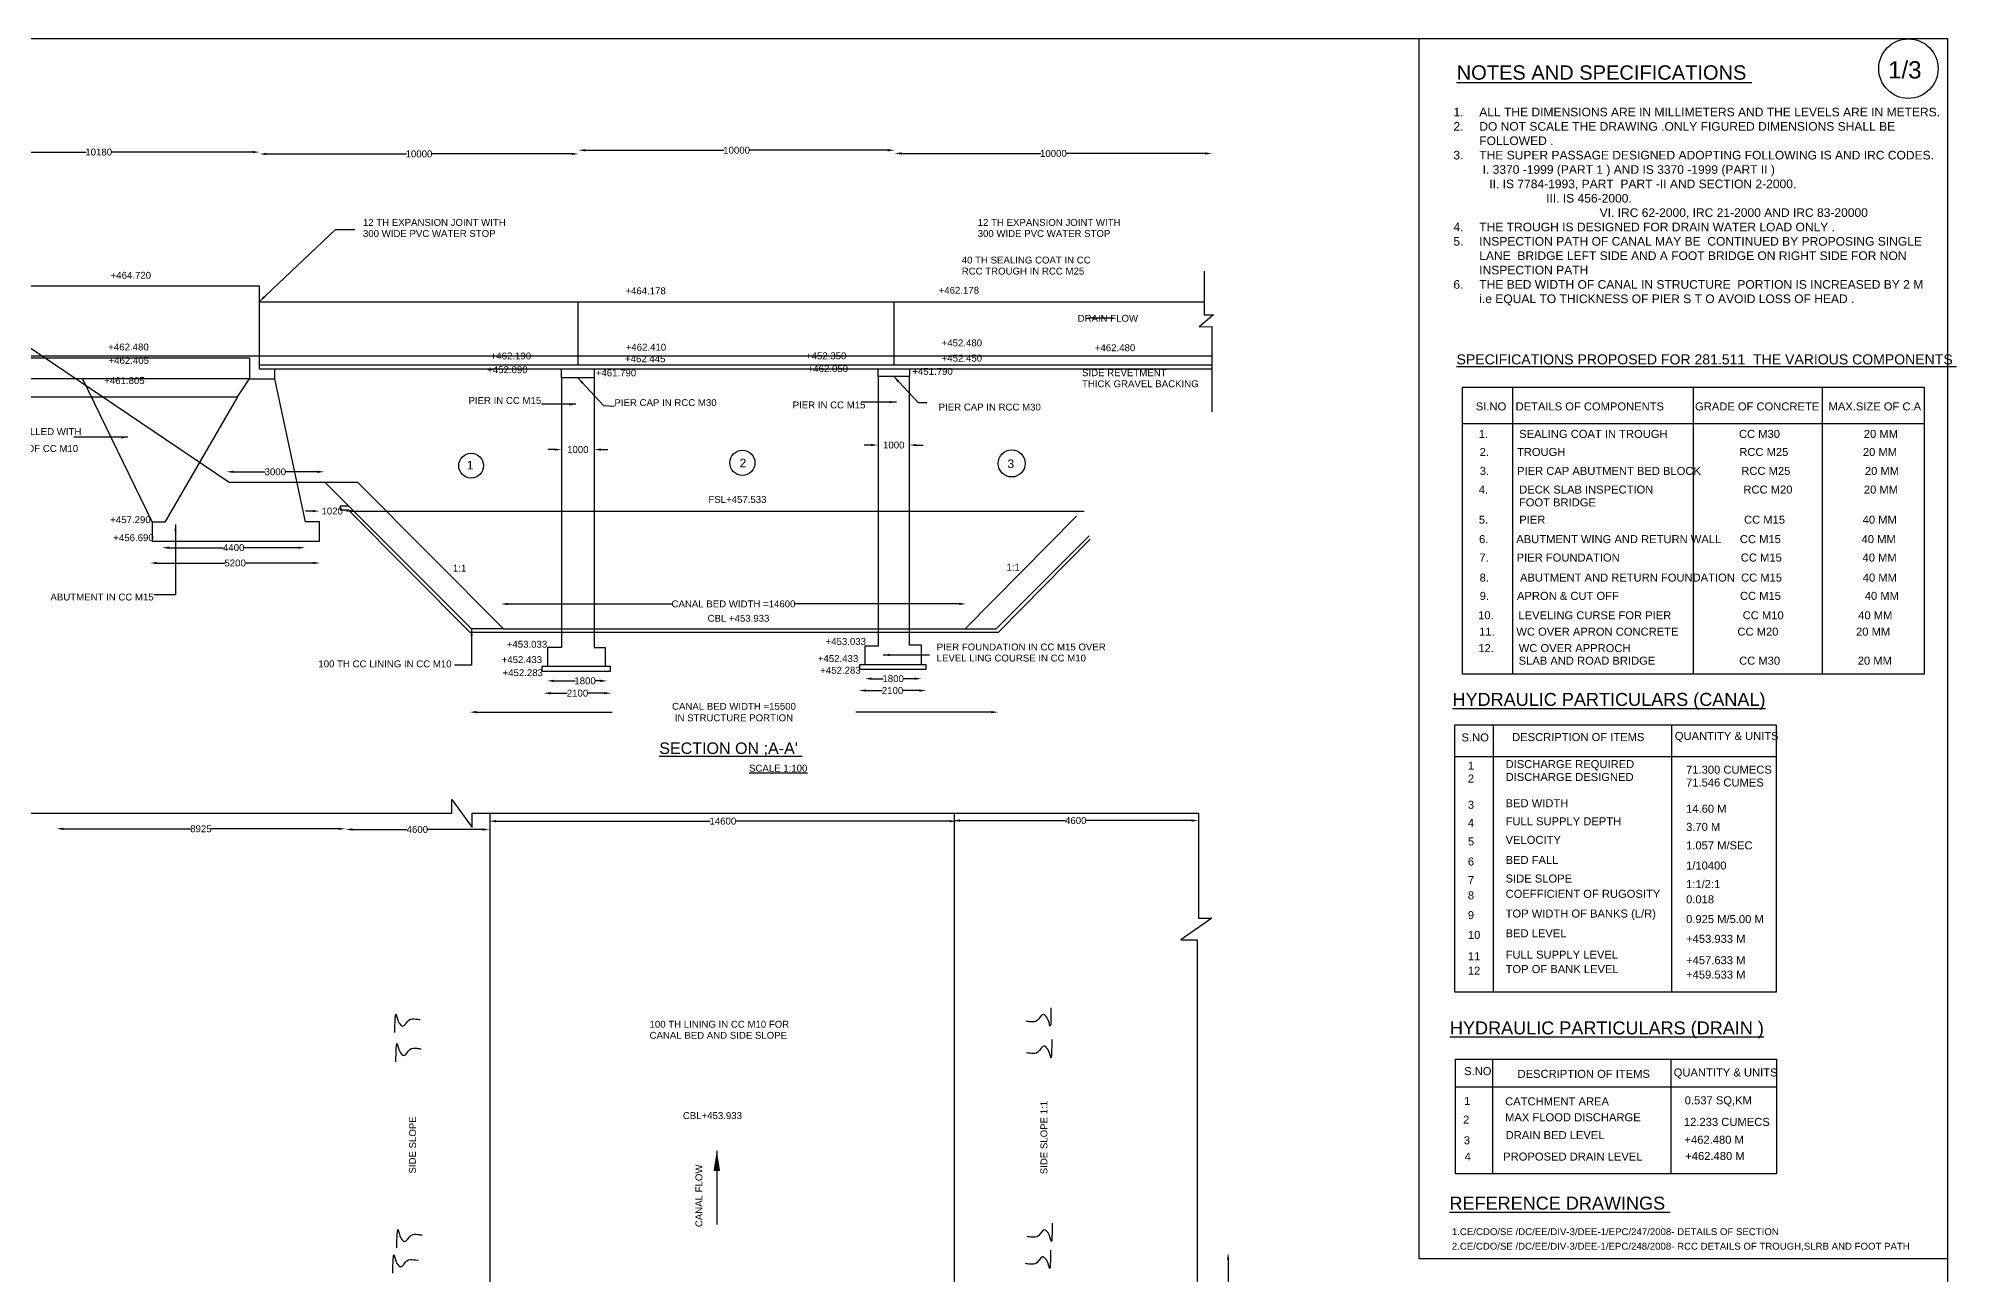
# Model space of a CAD drawing. Header units: millimetres. Extents: x 5124 to 4681095, y 2311 to 91369410.
# Drawn here: x 2352890 to 2386289, y 45670180 to 45691698 of the extents above; entities that cross this region are included whole.
import ezdxf

# ---------------------------------------------------------------- set-up
doc = ezdxf.new("R2010")
doc.units = ezdxf.units.MM
doc.header["$MEASUREMENT"] = 0
doc.header["$PDMODE"] = 32
doc.header["$PDSIZE"] = 240
for name, color, linetype in [('DIMENSIONS', 7, 'Continuous'), ('DRAWING', 2, 'Continuous'), ('TEXT', 7, 'Continuous')]:
    doc.layers.add(name, color=color, linetype=linetype)
doc.styles.get("Standard").update_dxf_attribs({"font": 'arial.ttf', "height": 120})
doc.dimstyles.get("Standard").update_dxf_attribs({"dimtxt": 120, "dimasz": 120, "dimexe": 0.18, "dimexo": 0.0625, "dimgap": 0.09, "dimtad": 0, "dimdec": 0, "dimzin": 0, "dimdsep": 46, "dimtxsty": 'Standard', "dimcen": 0.09, "dimse1": 1, "dimse2": 1, "dimadec": 0, "dimazin": 0, "dimtfac": 1, "dimtdec": 0, "dimtofl": 0, "dimtmove": 0, "dimatfit": 3, "dimfxl": 1, "dimtolj": 1, "dimtzin": 0, "dimarcsym": 0})

# ---------------------------------------------------------------- blocks, each defined once
blk = doc.blocks.new('*D57')
at = {"layer": 'Defpoints', "color": 0, "transparency": 16777216}
for p in [(2351140, 45689676), (2356741, 45689719), (2356741, 45689676)]:
    blk.add_point(p, dxfattribs=at)
at = {"layer": 'DIMENSIONS', "color": 0, "lineweight": -2, "transparency": 16777216}
for p, q in [((2351260, 45689719), (2353721, 45689719)), ((2356621, 45689719), (2354161, 45689719))]:
    blk.add_line(p, q, dxfattribs=at)
at = {"layer": 'DIMENSIONS', "color": 0, "transparency": 16777216}
for points in [[(2351260, 45689739), (2351260, 45689699), (2351140, 45689719)], [(2356621, 45689739), (2356621, 45689699), (2356741, 45689719)]]:
    blk.add_solid(points, dxfattribs=at)
at = {"layer": 'DIMENSIONS', "color": 0, "transparency": 16777216, "insert": (2353941, 45689719), "char_height": 120, "attachment_point": 5}
blk.add_mtext('\\A1;10180', dxfattribs=at)
blk = doc.blocks.new('*D58')
at = {"layer": 'Defpoints', "color": 0, "transparency": 16777216}
for p in [(2356741, 45689719), (2362294, 45689686), (2362294, 45689659)]:
    blk.add_point(p, dxfattribs=at)
at = {"layer": 'DIMENSIONS', "color": 0, "lineweight": -2, "transparency": 16777216}
for p, q in [((2356861, 45689686), (2359297, 45689686)), ((2362174, 45689686), (2359738, 45689686))]:
    blk.add_line(p, q, dxfattribs=at)
at = {"layer": 'DIMENSIONS', "color": 0, "transparency": 16777216}
for points in [[(2356861, 45689706), (2356861, 45689666), (2356741, 45689686)], [(2362174, 45689706), (2362174, 45689666), (2362294, 45689686)]]:
    blk.add_solid(points, dxfattribs=at)
at = {"layer": 'DIMENSIONS', "color": 0, "transparency": 16777216, "insert": (2359517, 45689686), "char_height": 120, "attachment_point": 5}
blk.add_mtext('\\A1;10000', dxfattribs=at)
blk = doc.blocks.new('*D59')
at = {"layer": 'Defpoints', "color": 0, "transparency": 16777216}
for p in [(2362294, 45689686), (2367799, 45689751), (2367799, 45689686)]:
    blk.add_point(p, dxfattribs=at)
at = {"layer": 'DIMENSIONS', "color": 0, "lineweight": -2, "transparency": 16777216}
for p, q in [((2362414, 45689751), (2364826, 45689751)), ((2367679, 45689751), (2365267, 45689751))]:
    blk.add_line(p, q, dxfattribs=at)
at = {"layer": 'DIMENSIONS', "color": 0, "transparency": 16777216}
for points in [[(2362414, 45689771), (2362414, 45689731), (2362294, 45689751)], [(2367679, 45689771), (2367679, 45689731), (2367799, 45689751)]]:
    blk.add_solid(points, dxfattribs=at)
at = {"layer": 'DIMENSIONS', "color": 0, "transparency": 16777216, "insert": (2365047, 45689751), "char_height": 120, "attachment_point": 5}
blk.add_mtext('\\A1;10000', dxfattribs=at)
blk = doc.blocks.new('*D60')
at = {"layer": 'Defpoints', "color": 0, "transparency": 16777216}
for p in [(2367799, 45689751), (2373327, 45689751), (2373327, 45689695)]:
    blk.add_point(p, dxfattribs=at)
at = {"layer": 'DIMENSIONS', "color": 0, "lineweight": -2, "transparency": 16777216}
for p, q in [((2367919, 45689695), (2370343, 45689695)), ((2373207, 45689695), (2370783, 45689695))]:
    blk.add_line(p, q, dxfattribs=at)
at = {"layer": 'DIMENSIONS', "color": 0, "transparency": 16777216}
for points in [[(2367919, 45689715), (2367919, 45689675), (2367799, 45689695)], [(2373207, 45689715), (2373207, 45689675), (2373327, 45689695)]]:
    blk.add_solid(points, dxfattribs=at)
at = {"layer": 'DIMENSIONS', "color": 0, "transparency": 16777216, "insert": (2370563, 45689695), "char_height": 120, "attachment_point": 5}
blk.add_mtext('\\A1;10000', dxfattribs=at)
blk = doc.blocks.new('*D61')
at = {"layer": 'Defpoints', "color": 0, "transparency": 16777216}
for p in [(2367509, 45684619), (2367509, 45684546), (2368056, 45684546)]:
    blk.add_point(p, dxfattribs=at)
at = {"layer": 'DIMENSIONS', "color": 0, "lineweight": -2, "transparency": 16777216}
for p, q in [((2367389, 45684619), (2367269, 45684619)), ((2368176, 45684619), (2368296, 45684619))]:
    blk.add_line(p, q, dxfattribs=at)
at = {"layer": 'DIMENSIONS', "color": 0, "transparency": 16777216}
for points in [[(2367389, 45684639), (2367389, 45684599), (2367509, 45684619)], [(2368176, 45684639), (2368176, 45684599), (2368056, 45684619)]]:
    blk.add_solid(points, dxfattribs=at)
at = {"layer": 'DIMENSIONS', "color": 0, "transparency": 16777216, "insert": (2367783, 45684619), "char_height": 120, "attachment_point": 5}
blk.add_mtext('\\A1;1000', dxfattribs=at)
blk = doc.blocks.new('*D62')
at = {"layer": 'Defpoints', "color": 0, "transparency": 16777216}
for p in [(2361998, 45684541), (2361998, 45684541), (2362567, 45684541)]:
    blk.add_point(p, dxfattribs=at)
at = {"layer": 'DIMENSIONS', "color": 0, "lineweight": -2, "transparency": 16777216}
for p, q in [((2361878, 45684541), (2361758, 45684541)), ((2362687, 45684541), (2362807, 45684541))]:
    blk.add_line(p, q, dxfattribs=at)
at = {"layer": 'DIMENSIONS', "color": 0, "transparency": 16777216}
for points in [[(2361878, 45684561), (2361878, 45684521), (2361998, 45684541)], [(2362687, 45684561), (2362687, 45684521), (2362567, 45684541)]]:
    blk.add_solid(points, dxfattribs=at)
at = {"layer": 'DIMENSIONS', "color": 0, "transparency": 16777216, "insert": (2362283, 45684541), "char_height": 120, "attachment_point": 5}
blk.add_mtext('\\A1;1000', dxfattribs=at)
blk = doc.blocks.new('*D63')
at = {"layer": 'Defpoints', "color": 0, "transparency": 16777216}
for p in [(2360944, 45681899), (2360944, 45681854), (2369041, 45681899)]:
    blk.add_point(p, dxfattribs=at)
at = {"layer": 'DIMENSIONS', "color": 0, "lineweight": -2, "transparency": 16777216}
for p, q in [((2361064, 45681854), (2363922, 45681854)), ((2368921, 45681854), (2366063, 45681854))]:
    blk.add_line(p, q, dxfattribs=at)
at = {"layer": 'DIMENSIONS', "color": 0, "transparency": 16777216}
for points in [[(2361064, 45681874), (2361064, 45681834), (2360944, 45681854)], [(2368921, 45681874), (2368921, 45681834), (2369041, 45681854)]]:
    blk.add_solid(points, dxfattribs=at)
at = {"layer": 'DIMENSIONS', "color": 0, "transparency": 16777216, "insert": (2364993, 45681854), "char_height": 120, "attachment_point": 5}
blk.add_mtext('\\A1;CANAL BED WIDTH =14600', dxfattribs=at)
blk = doc.blocks.new('*D64')
at = {"layer": 'Defpoints', "color": 0, "transparency": 16777216}
for p in [(2367280, 45680803), (2368266, 45680803), (2367280, 45680553)]:
    blk.add_point(p, dxfattribs=at)
at = {"layer": 'DIMENSIONS', "color": 0, "lineweight": -2, "transparency": 16777216}
for p, q in [((2367400, 45680553), (2367600, 45680553)), ((2368146, 45680553), (2367946, 45680553))]:
    blk.add_line(p, q, dxfattribs=at)
at = {"layer": 'DIMENSIONS', "color": 0, "transparency": 16777216}
for points in [[(2367400, 45680573), (2367400, 45680533), (2367280, 45680553)], [(2368146, 45680573), (2368146, 45680533), (2368266, 45680553)]]:
    blk.add_solid(points, dxfattribs=at)
at = {"layer": 'DIMENSIONS', "color": 0, "transparency": 16777216, "insert": (2367773, 45680553), "char_height": 120, "attachment_point": 5}
blk.add_mtext('\\A1;1800', dxfattribs=at)
blk = doc.blocks.new('*D65')
at = {"layer": 'Defpoints', "color": 0, "transparency": 16777216}
for p in [(2367173, 45680346), (2367173, 45680324), (2368351, 45680324)]:
    blk.add_point(p, dxfattribs=at)
at = {"layer": 'DIMENSIONS', "color": 0, "lineweight": -2, "transparency": 16777216}
for p, q in [((2367293, 45680346), (2367582, 45680346)), ((2368231, 45680346), (2367942, 45680346))]:
    blk.add_line(p, q, dxfattribs=at)
at = {"layer": 'DIMENSIONS', "color": 0, "transparency": 16777216}
for points in [[(2367293, 45680366), (2367293, 45680326), (2367173, 45680346)], [(2368231, 45680366), (2368231, 45680326), (2368351, 45680346)]]:
    blk.add_solid(points, dxfattribs=at)
at = {"layer": 'DIMENSIONS', "color": 0, "transparency": 16777216, "insert": (2367762, 45680346), "char_height": 120, "attachment_point": 5}
blk.add_mtext('\\A1;2100', dxfattribs=at)
blk = doc.blocks.new('*D66')
at = {"layer": 'Defpoints', "color": 0, "transparency": 16777216}
for p in [(2361748, 45680597), (2361748, 45680515), (2362791, 45680529)]:
    blk.add_point(p, dxfattribs=at)
at = {"layer": 'DIMENSIONS', "color": 0, "lineweight": -2, "transparency": 16777216}
for p, q in [((2361868, 45680515), (2362235, 45680515)), ((2362671, 45680515), (2362582, 45680515))]:
    blk.add_line(p, q, dxfattribs=at)
at = {"layer": 'DIMENSIONS', "color": 0, "transparency": 16777216}
for points in [[(2361868, 45680535), (2361868, 45680495), (2361748, 45680515)], [(2362671, 45680535), (2362671, 45680495), (2362791, 45680515)]]:
    blk.add_solid(points, dxfattribs=at)
at = {"layer": 'DIMENSIONS', "color": 0, "transparency": 16777216, "insert": (2362409, 45680515), "char_height": 120, "attachment_point": 5}
blk.add_mtext('\\A1;1800', dxfattribs=at)
blk = doc.blocks.new('*D67')
at = {"layer": 'Defpoints', "color": 0, "transparency": 16777216}
for p in [(2361689, 45680300), (2361689, 45680296), (2362864, 45680296)]:
    blk.add_point(p, dxfattribs=at)
at = {"layer": 'DIMENSIONS', "color": 0, "lineweight": -2, "transparency": 16777216}
for p, q in [((2361809, 45680300), (2362097, 45680300)), ((2362744, 45680300), (2362457, 45680300))]:
    blk.add_line(p, q, dxfattribs=at)
at = {"layer": 'DIMENSIONS', "color": 0, "transparency": 16777216}
for points in [[(2361809, 45680320), (2361809, 45680280), (2361689, 45680300)], [(2362744, 45680320), (2362744, 45680280), (2362864, 45680300)]]:
    blk.add_solid(points, dxfattribs=at)
at = {"layer": 'DIMENSIONS', "color": 0, "transparency": 16777216, "insert": (2362277, 45680300), "char_height": 120, "attachment_point": 5}
blk.add_mtext('\\A1;2100', dxfattribs=at)
blk = doc.blocks.new('*D68')
at = {"layer": 'Defpoints', "color": 0, "transparency": 16777216}
for p in [(2354836, 45682566), (2354836, 45682541), (2357796, 45682541)]:
    blk.add_point(p, dxfattribs=at)
at = {"layer": 'DIMENSIONS', "color": 0, "lineweight": -2, "transparency": 16777216}
for p, q in [((2354956, 45682566), (2356137, 45682566)), ((2357676, 45682566), (2356495, 45682566))]:
    blk.add_line(p, q, dxfattribs=at)
at = {"layer": 'DIMENSIONS', "color": 0, "transparency": 16777216}
for points in [[(2354956, 45682586), (2354956, 45682546), (2354836, 45682566)], [(2357676, 45682586), (2357676, 45682546), (2357796, 45682566)]]:
    blk.add_solid(points, dxfattribs=at)
at = {"layer": 'DIMENSIONS', "color": 0, "transparency": 16777216, "insert": (2356316, 45682566), "char_height": 120, "attachment_point": 5}
blk.add_mtext('\\A1;5200', dxfattribs=at)
blk = doc.blocks.new('*D69')
at = {"layer": 'Defpoints', "color": 0, "transparency": 16777216}
for p in [(2355048, 45682833), (2355048, 45682770), (2357534, 45682770)]:
    blk.add_point(p, dxfattribs=at)
at = {"layer": 'DIMENSIONS', "color": 0, "lineweight": -2, "transparency": 16777216}
for p, q in [((2355168, 45682833), (2356110, 45682833)), ((2357414, 45682833), (2356473, 45682833))]:
    blk.add_line(p, q, dxfattribs=at)
at = {"layer": 'DIMENSIONS', "color": 0, "transparency": 16777216}
for points in [[(2355168, 45682853), (2355168, 45682813), (2355048, 45682833)], [(2357414, 45682853), (2357414, 45682813), (2357534, 45682833)]]:
    blk.add_solid(points, dxfattribs=at)
at = {"layer": 'DIMENSIONS', "color": 0, "transparency": 16777216, "insert": (2356291, 45682833), "char_height": 120, "attachment_point": 5}
blk.add_mtext('\\A1;4400', dxfattribs=at)
blk = doc.blocks.new('*D70')
at = {"layer": 'Defpoints', "color": 0, "transparency": 16777216}
for p in [(2358228, 45683800), (2358228, 45683470), (2357784, 45683284)]:
    blk.add_point(p, dxfattribs=at)
at = {"layer": 'DIMENSIONS', "color": 0, "lineweight": -2, "transparency": 16777216}
for p, q in [((2357664, 45683470), (2357544, 45683470)), ((2358348, 45683470), (2358468, 45683470))]:
    blk.add_line(p, q, dxfattribs=at)
at = {"layer": 'DIMENSIONS', "color": 0, "transparency": 16777216}
for points in [[(2357664, 45683490), (2357664, 45683450), (2357784, 45683470)], [(2358348, 45683490), (2358348, 45683450), (2358228, 45683470)]]:
    blk.add_solid(points, dxfattribs=at)
at = {"layer": 'DIMENSIONS', "color": 0, "transparency": 16777216, "insert": (2358006, 45683470), "char_height": 120, "attachment_point": 5}
blk.add_mtext('\\A1;1020', dxfattribs=at)
blk = doc.blocks.new('*D71')
at = {"layer": 'Defpoints', "color": 0, "transparency": 16777216}
for p in [(2356167, 45684154), (2357866, 45684154), (2357866, 45684154)]:
    blk.add_point(p, dxfattribs=at)
at = {"layer": 'DIMENSIONS', "color": 0, "lineweight": -2, "transparency": 16777216}
for p, q in [((2356287, 45684154), (2356837, 45684154)), ((2357746, 45684154), (2357195, 45684154))]:
    blk.add_line(p, q, dxfattribs=at)
at = {"layer": 'DIMENSIONS', "color": 0, "transparency": 16777216}
for points in [[(2356287, 45684174), (2356287, 45684134), (2356167, 45684154)], [(2357746, 45684174), (2357746, 45684134), (2357866, 45684154)]]:
    blk.add_solid(points, dxfattribs=at)
at = {"layer": 'DIMENSIONS', "color": 0, "transparency": 16777216, "insert": (2357016, 45684154), "char_height": 120, "attachment_point": 5}
blk.add_mtext('\\A1;3000', dxfattribs=at)
blk = doc.blocks.new('*D74')
at = {"layer": 'Defpoints', "color": 0, "transparency": 16777216}
for p in [(2373619, 45670559), (2373604, 45668020), (2373619, 45668020)]:
    blk.add_point(p, dxfattribs=at)
at = {"layer": 'DIMENSIONS', "color": 0, "lineweight": -2, "transparency": 16777216}
for p, q in [((2373604, 45670439), (2373604, 45669471)), ((2373604, 45668140), (2373604, 45669108))]:
    blk.add_line(p, q, dxfattribs=at)
at = {"layer": 'DIMENSIONS', "color": 0, "transparency": 16777216}
for points in [[(2373584, 45670439), (2373624, 45670439), (2373604, 45670559)], [(2373584, 45668140), (2373624, 45668140), (2373604, 45668020)]]:
    blk.add_solid(points, dxfattribs=at)
at = {"layer": 'DIMENSIONS', "color": 0, "transparency": 16777216, "insert": (2373604, 45669290), "char_height": 120, "attachment_point": 5, "rotation": 90}
blk.add_mtext('\\A1;4560', dxfattribs=at)
blk = doc.blocks.new('*D120')
at = {"layer": 'Defpoints', "color": 0, "transparency": 16777216}
for p in [(2353205, 45677917), (2358237, 45677940), (2358237, 45677917)]:
    blk.add_point(p, dxfattribs=at)
at = {"layer": 'DIMENSIONS', "color": 0, "lineweight": -2, "transparency": 16777216}
for p, q in [((2353325, 45677940), (2355541, 45677940)), ((2358117, 45677940), (2355901, 45677940))]:
    blk.add_line(p, q, dxfattribs=at)
at = {"layer": 'DIMENSIONS', "color": 0, "transparency": 16777216}
for points in [[(2353325, 45677960), (2353325, 45677920), (2353205, 45677940)], [(2358117, 45677960), (2358117, 45677920), (2358237, 45677940)]]:
    blk.add_solid(points, dxfattribs=at)
at = {"layer": 'DIMENSIONS', "color": 0, "transparency": 16777216, "insert": (2355721, 45677940), "char_height": 120, "attachment_point": 5}
blk.add_mtext('\\A1;8925', dxfattribs=at)
blk = doc.blocks.new('*D121')
at = {"layer": 'Defpoints', "color": 0, "transparency": 16777216}
for p in [(2358237, 45677940), (2360741, 45677940), (2360741, 45677928)]:
    blk.add_point(p, dxfattribs=at)
at = {"layer": 'DIMENSIONS', "color": 0, "lineweight": -2, "transparency": 16777216}
for p, q in [((2358357, 45677928), (2359307, 45677928)), ((2360621, 45677928), (2359670, 45677928))]:
    blk.add_line(p, q, dxfattribs=at)
at = {"layer": 'DIMENSIONS', "color": 0, "transparency": 16777216}
for points in [[(2358357, 45677948), (2358357, 45677908), (2358237, 45677928)], [(2360621, 45677948), (2360621, 45677908), (2360741, 45677928)]]:
    blk.add_solid(points, dxfattribs=at)
at = {"layer": 'DIMENSIONS', "color": 0, "transparency": 16777216, "insert": (2359489, 45677928), "char_height": 120, "attachment_point": 5}
blk.add_mtext('\\A1;4600', dxfattribs=at)
blk = doc.blocks.new('*D122')
at = {"layer": 'Defpoints', "color": 0, "transparency": 16777216}
for p in [(2360741, 45677940), (2368874, 45678073), (2368874, 45677940)]:
    blk.add_point(p, dxfattribs=at)
at = {"layer": 'DIMENSIONS', "color": 0, "lineweight": -2, "transparency": 16777216}
for p, q in [((2360861, 45678073), (2364588, 45678073)), ((2368754, 45678073), (2365028, 45678073))]:
    blk.add_line(p, q, dxfattribs=at)
at = {"layer": 'DIMENSIONS', "color": 0, "transparency": 16777216}
for points in [[(2360861, 45678093), (2360861, 45678053), (2360741, 45678073)], [(2368754, 45678093), (2368754, 45678053), (2368874, 45678073)]]:
    blk.add_solid(points, dxfattribs=at)
at = {"layer": 'DIMENSIONS', "color": 0, "transparency": 16777216, "insert": (2364808, 45678073), "char_height": 120, "attachment_point": 5}
blk.add_mtext('\\A1;14600', dxfattribs=at)
blk = doc.blocks.new('*D123')
at = {"layer": 'Defpoints', "color": 0, "transparency": 16777216}
for p in [(2368814, 45678083), (2373090, 45678083), (2373090, 45678083)]:
    blk.add_point(p, dxfattribs=at)
at = {"layer": 'DIMENSIONS', "color": 0, "lineweight": -2, "transparency": 16777216}
for p, q in [((2368934, 45678083), (2370771, 45678083)), ((2372970, 45678083), (2371133, 45678083))]:
    blk.add_line(p, q, dxfattribs=at)
at = {"layer": 'DIMENSIONS', "color": 0, "transparency": 16777216}
for points in [[(2368934, 45678103), (2368934, 45678063), (2368814, 45678083)], [(2372970, 45678103), (2372970, 45678063), (2373090, 45678083)]]:
    blk.add_solid(points, dxfattribs=at)
at = {"layer": 'DIMENSIONS', "color": 0, "transparency": 16777216, "insert": (2370952, 45678083), "char_height": 120, "attachment_point": 5}
blk.add_mtext('\\A1;4600', dxfattribs=at)

msp = doc.modelspace()

# ---------------------------------------------------------------- linework, layer by layer
at = {"color": 0}
for points in [[(2360134.2, 45662314.7), (2360134.2, 45663843.8), (2360755.6, 45666641.1), (2360755.6, 45678212.4)], [(2368834.9, 45678212.4), (2368834.9, 45666666.7), (2369295, 45663843.8), (2369332.5, 45662314.7)]]:
    msp.add_lwpolyline(points, dxfattribs=at)
at = {"layer": 'DIMENSIONS', "color": 0, "transparency": 16777216}
for p, q in [((2360519.9, 45679970.7), (2362881.7, 45679970.7)), ((2369483.2, 45679970.7), (2367121.4, 45679970.7))]:
    msp.add_line(p, q, dxfattribs=at)
at = {"layer": 'DIMENSIONS', "color": 0}
for points in [[(2359095.1, 45674394.4), (2359120.8, 45674707.9), (2359169.1, 45674564.8), (2359235, 45674506.9), (2359341.2, 45674611.4), (2359460.2, 45674629.1), (2359537.5, 45674617.9)], [(2370520.1, 45674825.1), (2370503.2, 45674511.1), (2370450.9, 45674652.7), (2370383.4, 45674708.7), (2370280.2, 45674601.3), (2370161.7, 45674580.2), (2370084.2, 45674589.3)], [(2359113.4, 45673884.2), (2359139.2, 45674197.6), (2359187.4, 45674054.6), (2359253.4, 45673996.7), (2359359.6, 45674101.2), (2359478.6, 45674118.9), (2359555.8, 45674107.6)], [(2370533.4, 45674275), (2370516.5, 45673960.9), (2370464.2, 45674102.6), (2370396.6, 45674158.5), (2370293.5, 45674051.1), (2370175, 45674030.1), (2370097.4, 45674039.1)], [(2370540.8, 45671077.2), (2370523.9, 45670763.1), (2370471.6, 45670904.7), (2370404.1, 45670960.7), (2370300.9, 45670853.3), (2370182.4, 45670832.2), (2370104.9, 45670841.3)], [(2359130, 45670644.2), (2359155.8, 45670957.6), (2359204, 45670814.5), (2359270, 45670756.7), (2359376.2, 45670861.2), (2359495.2, 45670878.8), (2359572.4, 45670867.6)], [(2359060, 45670205.1), (2359085.8, 45670518.6), (2359134, 45670375.5), (2359200, 45670317.6), (2359306.2, 45670422.1), (2359425.2, 45670439.8), (2359502.4, 45670428.6)], [(2370511.7, 45670607.5), (2370494.8, 45670293.4), (2370442.5, 45670435.1), (2370374.9, 45670491.1), (2370271.8, 45670383.6), (2370153.3, 45670362.6), (2370075.8, 45670371.6)]]:
    msp.add_spline(points, degree=3, dxfattribs=at)
at = {"layer": 'DIMENSIONS', "color": 0, "transparency": 16777216}
for points in [[(2360519.9, 45679990.7), (2360519.9, 45679950.7), (2360399.9, 45679970.7)], [(2369483.2, 45679990.7), (2369483.2, 45679950.7), (2369603.2, 45679970.7)]]:
    msp.add_solid(points, dxfattribs=at)
at = {"layer": 'DRAWING', "color": 0}
for points in [[(2386129.5, 45650649.4), (2335211.3, 45650649.4), (2335211.3, 45691698.2), (2386129.5, 45691698.2)], [(2361998.5, 45685945.2), (2362567.1, 45685945.2), (2362567.1, 45685787.2), (2361998.5, 45685787.2)], [(2367509.2, 45685945.2), (2368056.2, 45685945.2), (2368056.2, 45685814.5), (2367509.2, 45685814.5)], [(2377686.4, 45685624.5), (2385721.8, 45685624.5), (2385721.8, 45680631.9), (2377686.4, 45680631.9)], [(2361663, 45680770.1), (2362846, 45680770.1), (2362846, 45680678.9), (2361663, 45680678.9)], [(2367194.8, 45680802.5), (2368341.6, 45680802.5), (2368341.6, 45680710.6), (2367194.8, 45680710.6)]]:
    msp.add_lwpolyline(points, close=True, dxfattribs=at)
for points in [[(2386129.5, 45670457.4), (2376931, 45670457.4), (2376931, 45691698.2)], [(2373186.3, 45687643.7), (2373186.3, 45686886.6), (2373349.7, 45686886.6), (2373101.4, 45686677.7), (2373323.5, 45686684.2), (2373323.5, 45685196.1)], [(2337289.2, 45687222.6), (2347943.4, 45687222.6), (2348321.5, 45687393.6), (2351147.4, 45687393.6), (2356734.7, 45687393.6), (2356734.7, 45685945.2), (2373323.5, 45685945.2)], [(2351147.4, 45687393.6), (2356212.9, 45683970.9), (2358447.1, 45683970.9), (2360991, 45681423)], [(2356734.7, 45687114), (2373186.3, 45687114)], [(2362289.5, 45686014.5), (2362289.5, 45687114)], [(2367789.4, 45686014.5), (2367789.4, 45687114)], [(2337291.1, 45686138.9), (2356568, 45686138.9), (2356568, 45685774.4), (2357005.7, 45685774.4), (2357005.7, 45685945.2)], [(2343650.1, 45686138.9), (2343650.1, 45686172), (2356734.7, 45686172), (2373323.5, 45686172)], [(2356568, 45685774.4), (2344005.7, 45685774.4), (2343818.7, 45685058.3), (2343650.1, 45685058.3), (2343650.1, 45686138.9)], [(2343922.5, 45685456), (2356359, 45685456), (2356568, 45685774.4)], [(2353659.8, 45685774.4), (2354873.7, 45683276.5)], [(2356359, 45685456), (2355093.8, 45683276.5), (2354873.7, 45683276.5), (2354873.7, 45682945.8), (2357783.6, 45682945.8), (2357783.6, 45683283.6), (2357543.8, 45683283.6), (2357005.7, 45685774.4)], [(2356734.7, 45686014.5), (2373323.5, 45686014.5)], [(2361998.5, 45685787.2), (2361998.5, 45681098.5), (2361754.4, 45681098.5), (2361754.4, 45680767.4)], [(2362567.1, 45685787.2), (2362567.1, 45681098.5), (2362761.3, 45681098.5), (2362761.3, 45680770.1)], [(2367509.2, 45685814.5), (2367509.2, 45681119.5), (2367280.2, 45681119.5), (2367280.2, 45680802.5), (2368265.9, 45680802.5), (2368265.9, 45681137.5), (2368055.7, 45681137.5), (2368056.2, 45685814.5)], [(2357879.9, 45683970.9), (2360433.5, 45681423)], [(2358295.5, 45683556.2), (2358147.7, 45683556.2), (2358147.7, 45683493.7), (2358284, 45683493.7), (2360401.1, 45681364.3), (2369606.2, 45681364.3), (2371203.4, 45682982.4)], [(2358383.4, 45683468.6), (2371101.2, 45683468.6)], [(2369024.6, 45681423), (2370964.1, 45683379.3)], [(2360991, 45681423), (2369568.1, 45681423), (2371184.1, 45683041.2)], [(2360991, 45681423), (2360433.5, 45681423)], [(2344701.3, 45678210.9), (2360088.8, 45678210.9), (2360088.8, 45678451.3), (2360442.8, 45677963.8), (2360442.8, 45678212.4), (2373090, 45678212.4), (2373090, 45676385), (2373322.9, 45676385), (2372780.2, 45676010), (2373064.2, 45676010), (2373064.2, 45667490.4), (2373325.6, 45667490.4), (2372879.5, 45667195), (2373080, 45667195), (2373080, 45663853.4), (2373346.6, 45663853.4), (2372891.5, 45663493.4), (2373087.4, 45663493.4), (2373087.4, 45662314.7)]]:
    msp.add_lwpolyline(points, dxfattribs=at)
for centre, radius in [((2360424.9, 45684261.3), 216.1), ((2365147.7, 45684310.7), 218.8), ((2369836.7, 45684299.8), 235.9)]:
    msp.add_circle(centre, radius, dxfattribs=at)
at = {"layer": 'TEXT', "color": 0}
for points in [[(2378558, 45685624.5), (2378558, 45680631.9)], [(2381704.1, 45685624.5), (2381704.1, 45680631.9)], [(2383948.8, 45685624.5), (2383948.8, 45680631.9)], [(2377686.4, 45684993), (2385721.8, 45684993)], [(2378221.2, 45679750.2), (2378221.2, 45675094.1)], [(2381327.7, 45675094.1), (2381327.7, 45679750.2)], [(2377552.7, 45679198.9), (2383146.4, 45679198.9)], [(2378208.7, 45673928.9), (2378208.7, 45671932)], [(2381313.3, 45673928.9), (2381313.3, 45671932)], [(2377565.7, 45673446.4), (2383154.2, 45673446.4)]]:
    msp.add_lwpolyline(points, dxfattribs=at)
for points in [[(2377552.7, 45679750.2), (2383146.4, 45679750.2), (2383146.4, 45675094.1), (2377552.7, 45675094.1)], [(2377565.7, 45673928.9), (2383154.2, 45673928.9), (2383154.2, 45671932), (2377565.7, 45671932)]]:
    msp.add_lwpolyline(points, close=True, dxfattribs=at)
msp.add_circle((2385448.9, 45691171.6), 517.4, dxfattribs=at)

# ---------------------------------------------------------------- texts
at = {"layer": 'DIMENSIONS', "color": 0, "transparency": 16777216, "insert": (2365001.5, 45679970.7), "char_height": 120, "attachment_point": 5}
msp.add_mtext('\\A1;CANAL BED WIDTH =15500 \\PIN STRUCTURE PORTION', dxfattribs=at)
at = {"layer": 'TEXT', "color": 0}
for s, height, p in [('%%UNOTES AND SPECIFICATIONS ', 250, (2377584, 45690978.9)), ('1/3', 300, (2385095.3, 45691000.3)), ('12 TH EXPANSION JOINT WITH ', 120, (2358541.2, 45688434.5)), ('12 TH EXPANSION JOINT WITH ', 120, (2369244.7, 45688434.5)), ('300 WIDE PVC WATER STOP', 120, (2358541.2, 45688241.7)), ('300 WIDE PVC WATER STOP', 120, (2369244.7, 45688241.7)), (' 40 TH SEALING COAT IN CC ', 120, (2368920.3, 45687779.7)), ('+464.720', 120, (2354148.9, 45687514.4)), (' RCC TROUGH IN RCC M25', 120, (2368920.3, 45687586.9)), ('+464.178', 120, (2363110.6, 45687244.2)), ('+462.178', 120, (2368565.5, 45687252.9)), ('   DRAIN FLOW', 120, (2370845.4, 45686766)), ('+452.480', 120, (2368617.1, 45686337.2)), ('+462.480', 120, (2354107.9, 45686266.3)), ('+462.405', 120, (2354112.3, 45686032.3)), ('+462.190', 120, (2360765.9, 45686109.9)), ('+462.445', 120, (2363104.4, 45686060.9)), ('+462.410', 120, (2363116.7, 45686263.2)), ('+452.350', 120, (2366255, 45686112.2)), ('+452.450', 120, (2368617.1, 45686072.4)), ('+462.480', 120, (2371284.4, 45686253.3)), ('%%USPECIFICATIONS PROPOSED FOR 281.511  THE VARIOUS COMPONENTS ', 175, (2377582.1, 45686023.4)), ('+461.805', 120, (2354037.1, 45685681.2)), ('+452.090', 120, (2360704.6, 45685870.8)), ('+461.790', 120, (2362595, 45685815.6)), ('+462.050', 120, (2366284.2, 45685889.4)), ('+451.790', 120, (2368107.3, 45685841.5)), ('SIDE REVETMENT ', 120, (2371061.4, 45685818.5)), ('PIER IN CC M15 ', 120, (2360379.3, 45685334.7)), ('THICK GRAVEL BACKING', 120, (2371061.4, 45685625.7)), ('PIER CAP IN RCC M30', 120, (2362920.3, 45685297.9)), ('PIER IN CC M15 ', 120, (2366024, 45685257.7)), ('PIER CAP IN RCC M30', 120, (2368565, 45685220.9)), ('SI.NO   DETAILS OF COMPONENTS          GRADE OF CONCRETE   MAX.SIZE OF C.A', 139.309, (2377917.6, 45685222.2)), ('EXCAVATED SOIL TO BE FILLED WITH ', 120, (2350555.8, 45684794.2)), ('1.          SEALING COAT IN TROUGH                       CC M30                           20 MM', 139.309, (2377969.3, 45684744.1)), ('LEAN CONCRETE OF CC M10', 120, (2351217.1, 45684499.8)), ('2.         TROUGH                                                        RCC M25                        20 MM', 139.3089, (2377985.3, 45684429.4)), ('1', 150, (2360349.7, 45684194.6)), ('2', 150, (2365099.8, 45684232.8)), ('3', 150, (2369763.6, 45684219)), ('3.         PIER CAP ABUTMENT BED BLOCK             RCC M25                        20 MM', 139.309, (2377987.6, 45684099.5)), ('4.          DECK SLAB INSPECTION                             RCC M20                       20 MM', 139.309, (2377969.7, 45683775)), ('FSL+457.533', 120, (2364556.1, 45683612.8)), (' FOOT BRIDGE ', 139.309, (2378613.9, 45683551.7)), ('+457.290', 120, (2354142.7, 45683260.2)), ('5.          PIER                                                                CC M15                         40 MM', 139.3089, (2377970.6, 45683251.1)), ('+456.690', 120, (2354195.3, 45682946.7)), ('6.         ABUTMENT WING AND RETURN WALL      CC M15                          40 MM', 139.309, (2377973.8, 45682912.4)), ('1:1', 120, (2360107.4, 45682418.3)), ('1:1', 120, (2369746.8, 45682432.6)), ('7.         PIER FOUNDATION                                       CC M15                          40 MM', 139.3089, (2377979.4, 45682591.5)), ('8.          ABUTMENT AND RETURN FOUNDATION  CC M15                          40 MM', 139.309, (2377983.5, 45682242.9)), ('ABUTMENT IN CC M15', 120, (2353101, 45681914.2)), ('9.         APRON & CUT OFF                                       CC M15                           40 MM', 139.3089, (2377985.5, 45681924.8)), ('CBL +453.933', 120, (2364541.5, 45681543.7)), ('10.        LEVELING CURSE FOR PIER                       CC M10                        40 MM', 139.309, (2377957.6, 45681586.5)), ('11.       WC OVER APRON CONCRETE                   CC M20                         20 MM', 139.309, (2377974.6, 45681302)), ('+453.033', 120, (2361045.8, 45681092.4)), ('+453.033', 120, (2366596.4, 45681140.6)), ('PIER FOUNDATION IN CC M15 OVER ', 120, (2368531, 45681044.9)), ('12.        WC OVER APPROCH', 139.309, (2377962.1, 45681015.5)), ('100 TH CC LINING IN CC M10', 120, (2357765.5, 45680750.9)), ('+452.433', 120, (2360957.1, 45680824.2)), ('+452.433', 120, (2366461.3, 45680843.5)), ('+452.283', 120, (2366503.7, 45680639.1)), ('LEVEL LING COURSE IN CC M10', 120, (2368531, 45680852.1)), ('SLAB AND ROAD BRIDGE                           CC M30                         20 MM', 139.309, (2378663.3, 45680796.5)), ('+452.283', 120, (2360972.2, 45680597.1)), ('%%UHYDRAULIC PARTICULARS (CANAL)', 225, (2377512, 45680079.8)), ("%%USECTION ON ;A-A' ", 200, (2363700.8, 45679242.8)), ('S.NO', 139.36, (2377669.1, 45679460.8)), ('DESCRIPTION OF ITEMS ', 139.363, (2378549, 45679467.1)), ('QUANTITY & UNITS', 139.363, (2381382.5, 45679486.2)), ('1', 139.4, (2377779.2, 45678969)), ('DISCHARGE REQUIRED ', 139.363, (2378436.1, 45678996.3)), ('%%USCALE 1:100', 120, (2365263.6, 45678935.2)), ('2', 139.4, (2377779.2, 45678745.1)), ('DISCHARGE DESIGNED ', 139.363, (2378436.1, 45678772.4)), ('71.300 CUMECS', 139.363, (2381578.4, 45678899.9)), ('71.546 CUMES', 139.363, (2381578.4, 45678676)), ('3', 139.4, (2377779.2, 45678288.7)), ('BED WIDTH ', 139.36, (2378436.1, 45678316)), ('4', 139.4, (2377779.2, 45677973.2)), ('FULL SUPPLY DEPTH', 139.363, (2378436.1, 45678000.5)), ('14.60 M', 139.36, (2381578.4, 45678219.6)), ('5', 139.4, (2377779.2, 45677650.7)), ('VELOCITY ', 139.36, (2378436.1, 45677678)), ('3.70 M', 139.36, (2381578.4, 45677904.2)), ('6', 139.4, (2377779.2, 45677300)), ('BED FALL', 139.36, (2378436.1, 45677327.3)), ('1.057 M/SEC', 139.363, (2381578.4, 45677581.6)), ('7', 139.4, (2377779.2, 45676977.5)), ('SIDE SLOPE ', 139.363, (2378436.1, 45677004.8)), ('1/10400', 139.36, (2381578.4, 45677231)), ('8', 139.4, (2377779.2, 45676711.3)), ('COEFFICIENT OF RUGOSITY', 139.363, (2378436.1, 45676738.6)), ('0.018', 139.36, (2381578.4, 45676642.3)), ('1:1/2:1', 139.36, (2381578.4, 45676908.4)), ('9', 139.4, (2377779.2, 45676367.7)), ('TOP WIDTH OF BANKS (L/R)', 139.363, (2378436.1, 45676395)), ('0.925 M/5.00 M', 139.363, (2381578.4, 45676298.6)), ('10', 139.36, (2377779.2, 45676024)), ('BED LEVEL ', 139.36, (2378436.1, 45676051.3)), ('+453.933 M', 139.36, (2381578.4, 45675955)), ('11', 139.36, (2377779.2, 45675652.2)), ('FULL SUPPLY LEVEL ', 139.363, (2378436.1, 45675679.5)), ('12', 139.36, (2377779.2, 45675401.3)), ('TOP OF BANK LEVEL', 139.363, (2378436.1, 45675428.6)), ('+457.633 M', 139.36, (2381578.4, 45675583.1)), ('+459.533 M', 139.36, (2381578.4, 45675332.2)), ('CANAL BED AND SIDE SLOPE', 120, (2363531.6, 45674285.3)), ('100 TH LINING IN CC M10 FOR ', 120, (2363531.6, 45674478)), ('%%UHYDRAULIC PARTICULARS (DRAIN )', 225, (2377467, 45674362)), ('S.NO', 139.53, (2377713.6, 45673652.2)), ('DESCRIPTION OF ITEMS', 139.533, (2378643.2, 45673604.8)), ('QUANTITY & UNITS', 139.533, (2381362.3, 45673628.9)), ('1', 139.5, (2377713.1, 45673134.2)), ('CATCHMENT AREA ', 139.533, (2378427.8, 45673125.5)), ('0.537 SQ,KM', 139.533, (2381554.4, 45673144.3)), ('CBL+453.933', 120, (2364111.2, 45672887.7)), ('2', 139.5, (2377694.8, 45672807.6)), ('MAX FLOOD DISCHARGE ', 139.533, (2378427.1, 45672848.9)), ('12.233 CUMECS', 139.533, (2381540.5, 45672768.1)), ('3', 139.5, (2377708.6, 45672448.2)), ('DRAIN BED LEVEL ', 139.533, (2378436.4, 45672539.1)), ('+462.480 M', 139.53, (2381549.9, 45672458.3)), ('4', 139.5, (2377722.5, 45672164.9)), ('PROPOSED DRAIN LEVEL ', 139.533, (2378393.2, 45672164.9)), ('+462.480 M', 139.53, (2381563.7, 45672175)), ('%%UREFERENCE DRAWINGS ', 225, (2377459.2, 45671311.6)), ('2.CE/CDO/SE /DC/EE/DIV-3/DEE-1/EPC/248/2008- RCC DETAILS OF TROUGH,SLRB AND FOOT PATH ', 120, (2377499.4, 45670614.4)), ('1.CE/CDO/SE /DC/EE/DIV-3/DEE-1/EPC/247/2008- DETAILS OF SECTION', 120, (2377501.1, 45670867.3))]:
    msp.add_text(s, height=height, dxfattribs=at).set_placement(p)
for s, rotation, p in [('SIDE SLOPE 1:1', 90, (2370457.4, 45671926.9)), ('SIDE SLOPE', 89.60231, (2359461.1, 45671938.8)), ('CANAL FLOW', 90, (2364450.4, 45671006.8))]:
    msp.add_text(s, height=120, rotation=rotation, dxfattribs=at).set_placement(p)
at = {"layer": 'TEXT', "color": 0, "insert": (2377377.5, 45690490.8), "char_height": 150, "attachment_point": 1}
msp.add_mtext_dynamic_manual_height_columns('\\pi-450,l600,t600;1.^IALL THE DIMENSIONS ARE IN MILLIMETERS AND THE LEVELS ARE IN METERS.\\P2.^IDO NOT SCALE THE DRAWING .ONLY FIGURED DIMENSIONS SHALL BE FOLLOWED .\\P3.^ITHE SUPER PASSAGE DESIGNED ADOPTING FOLLOWING IS AND IRC CODES.  I. 3370 -1999 (PART 1 ) AND IS 3370 -1999 (PART II )                                                    II. IS 7784-1993, PART  PART -II AND SECTION 2-2000.                                                              III. IS 456-2000.                                                                                                                                VI. IRC 62-2000, IRC 21-2000 AND IRC 83-20000\\P4.^ITHE TROUGH IS DESIGNED FOR DRAIN WATER LOAD ONLY .\\P5.^IINSPECTION PATH OF CANAL MAY BE  CONTINUED BY PROPOSING SINGLE LANE  BRIDGE LEFT SIDE AND A FOOT BRIDGE ON RIGHT SIDE FOR NON INSPECTION PATH \\P6.^ITHE BED WIDTH OF CANAL IN STRUCTURE  PORTION IS INCREASED BY 2 M i.e EQUAL TO THICKNESS OF PIER S T O AVOID LOSS OF HEAD .', width=8527.967, gutter_width=450, heights=[3746.2], dxfattribs=at)

# ---------------------------------------------------------------- dimensions: what is measured, and where the dimension line sits
at = {"layer": 'DIMENSIONS', "color": 0}
for base, p1, p2, text, picture, middle in [((2356741.5, 45689718.8), (2351139.6, 45689676), (2356741.5, 45689676), '10180', '*D57', (2353940.5, 45689718.8)), ((2367799.5, 45689751), (2362293.5, 45689685.9), (2367799.5, 45689685.9), '10000', '*D59', (2365046.5, 45689751)), ((2373326.6, 45689695.1), (2367799.5, 45689751), (2373326.6, 45689751), '10000', '*D60', (2370563.1, 45689695.1)), ((2362293.5, 45689685.9), (2356741.5, 45689718.8), (2362293.5, 45689659.1), '10000', '*D58', (2359517.5, 45689685.9)), ((2361998.5, 45684541.4), (2362567.1, 45684541.4), (2361998.5, 45684541.4), '1000', '*D62', (2362282.8, 45684541.4)), ((2367509.2, 45684618.7), (2368056.1, 45684545.8), (2367509.2, 45684545.8), '1000', '*D61', (2367782.6, 45684618.7)), ((2357866.1, 45684153.9), (2356166.7, 45684153.9), (2357866.1, 45684153.9), '3000', '*D71', (2357016.4, 45684153.9)), ((2358228, 45683470.2), (2357783.6, 45683283.6), (2358228, 45683800.3), '1020', '*D70', (2358005.8, 45683470.2)), ((2355048.1, 45682833), (2357534.3, 45682770.2), (2355048.1, 45682770.2), '4400', '*D69', (2356291.2, 45682833)), ((2354835.7, 45682565.8), (2357796.4, 45682541.5), (2354835.7, 45682541.5), '5200', '*D68', (2356316, 45682565.8)), ((2360944.4, 45681853.9), (2369040.8, 45681899.3), (2360944.4, 45681899.3), 'CANAL BED WIDTH =14600', '*D63', (2364992.6, 45681853.9)), ((2367280.2, 45680553.1), (2368265.9, 45680802.5), (2367280.2, 45680802.5), '1800', '*D64', (2367773.1, 45680553.1)), ((2367172.8, 45680346), (2368351.1, 45680323.9), (2367172.8, 45680323.9), '2100', '*D65', (2367762, 45680346)), ((2361689.4, 45680299.8), (2362863.8, 45680296.4), (2361689.4, 45680296.4), '2100', '*D67', (2362276.6, 45680299.8)), ((2368874, 45678073), (2360741.1, 45677940), (2368874, 45677940), '14600', '*D122', (2364807.6, 45678073)), ((2373090, 45678083), (2368814, 45678083), (2373090, 45678083), '4600', '*D123', (2370952, 45678083)), ((2358236.6, 45677940), (2353205.4, 45677916.7), (2358236.6, 45677916.7), '8925', '*D120', (2355721, 45677940)), ((2360741.1, 45677928.1), (2358236.6, 45677940), (2360741.1, 45677940), '4600', '*D121', (2359488.9, 45677928.1))]:
    dim = msp.add_linear_dim(base=base, p1=p1, p2=p2, text=text, dimstyle='Standard', dxfattribs=at)
    dim.commit()
    dim.dimension.update_dxf_attribs({"geometry": picture, "text_midpoint": middle})
dim = msp.add_linear_dim(base=(2361747.9, 45680515), p1=(2362790.8, 45680528.9), p2=(2361747.9, 45680597.1), text='1800', dimstyle='Standard', dxfattribs=at)
dim.commit()
dim.dimension.update_dxf_attribs({"geometry": '*D66', "text_midpoint": (2362408.6, 45680515), "dimtype": 160})
dim = msp.add_linear_dim(base=(2373603.8, 45668020.1), p1=(2373619.2, 45670559), p2=(2373619.2, 45668020.1), angle=90, text='4560', dimstyle='Standard', dxfattribs=at)
dim.commit()
dim.dimension.update_dxf_attribs({"geometry": '*D74', "text_midpoint": (2373603.8, 45669289.5)})

# ---------------------------------------------------------------- leaders
for points, override in [([(2367598.4, 45680966.8), (2368407.8, 45680966.8)], {"dimgap": 0.09, "dimtad": 0}), ([(2364702.5, 45672335.4), (2364702.5, 45671049.6)], {"dimasz": 350, "dimgap": 0.09, "dimtad": 0})]:
    msp.add_leader(points, dimstyle='Standard', override=override)
for points in [[(2356734.7, 45687114), (2358064.8, 45688373.3), (2358400.4, 45688373.3)], [(2371163.6, 45686833.7), (2371610.1, 45686833.7)], [(2362282.8, 45685787.2), (2362730.9, 45685310.1), (2362920.3, 45685297.9)], [(2367782.7, 45685814.5), (2368210.1, 45685360.6), (2368361.7, 45685360.6)], [(2362251, 45685329), (2361651, 45685329)], [(2367831.2, 45685366.9), (2367231.2, 45685366.9)], [(2354450.7, 45684754.2), (2353507.1, 45684754.2)], [(2355277.6, 45683237), (2355277.6, 45682011.5), (2354898.3, 45682011.5)], [(2360433.5, 45681423), (2360433.5, 45680789.5), (2360137.7, 45680789.5)]]:
    msp.add_leader(points, dimstyle='Standard', override={"dimgap": 0.09, "dimtad": 0}, dxfattribs=at)

doc.saveas('drawing.dxf')
